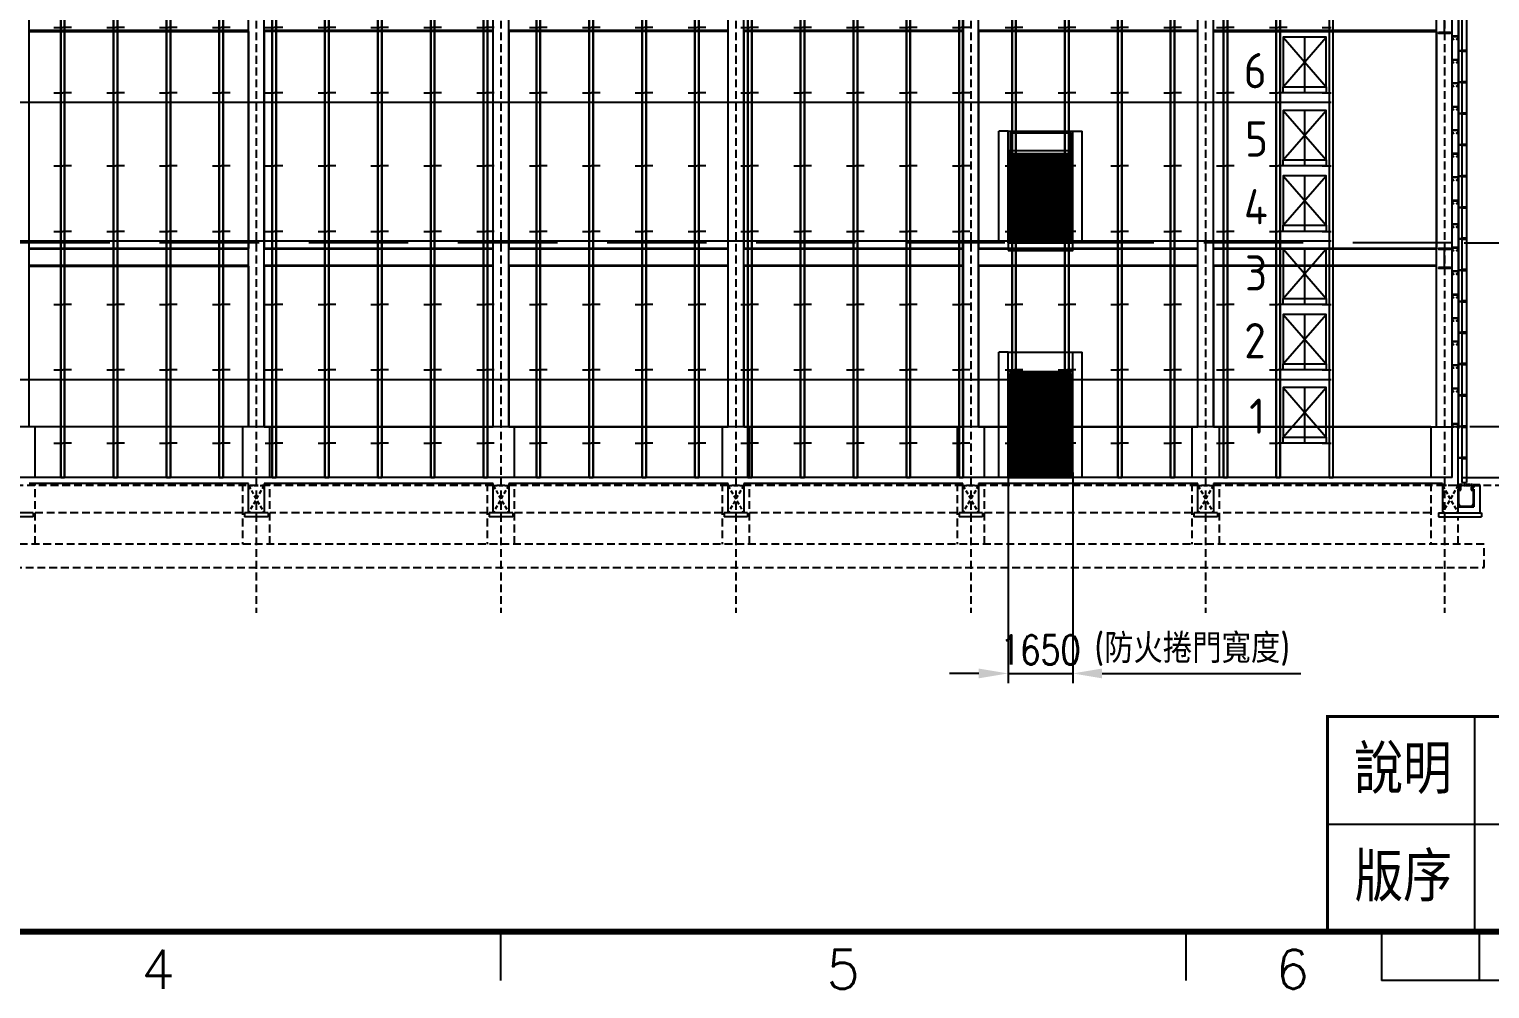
# Model space of a CAD drawing. Extents: x 0 to 210250, y -124674 to 148500.
# Drawn here: x 58084 to 95392, y 2290 to 26806 of the extents above; entities that cross this region are included whole.
import ezdxf
from ezdxf.enums import TextEntityAlignment as Align

# ---------------------------------------------------------------- set-up
doc = ezdxf.new("R2010")
doc.units = 0
doc.header["$LTSCALE"] = 400
doc.header["$PDSIZE"] = 2
for name, pattern in [('CEN', [17, 15, -1, 0, -1]), ('DASHED', [0.75, 0.5, -0.25]), ('DASHED2', [0.375, 0.25, -0.125]), ('HIDDEN', [9.525, 6.35, -3.175]), ('HIDDENX2', [0.75, 0.5, -0.25])]:
    doc.linetypes.add(name, pattern=pattern)
doc.layers.get('0').update_dxf_attribs({"linetype": 'CONTINUOUS'})
doc.layers.get('DEFPOINTS').update_dxf_attribs({"linetype": 'CONTINUOUS'})
for name, color, linetype in [('C1', 1, 'CONTINUOUS'), ('C3', 3, 'CONTINUOUS'), ('C4', 4, 'CONTINUOUS'), ('C5', 5, 'CONTINUOUS'), ('C6', 6, 'CONTINUOUS'), ('CENTER', 6, 'CEN'), ('COLUMN', 1, 'CONTINUOUS'), ('DIM', 2, 'CONTINUOUS'), ('DOOR', 3, 'CONTINUOUS'), ('FINISH', 3, 'CONTINUOUS'), ('PAINT', 3, 'CONTINUOUS'), ('pallrt', 30, 'CONTINUOUS'), ('RAIN', 3, 'CONTINUOUS'), ('ROOF-1', 9, 'CONTINUOUS'), ('SECBEAM', 1, 'CONTINUOUS'), ('WALL', 2, 'CONTINUOUS'), ('WALL-8', 8, 'CONTINUOUS')]:
    doc.layers.add(name, color=color, linetype=linetype)
doc.styles.add('CHINESET', font='romans.shx', dxfattribs={"bigfont": 'chineset.shx'})
doc.styles.add('ROMANS', font='romans.shx', dxfattribs={"width": 0.8})
doc.styles.get("Standard").update_dxf_attribs({"font": 'ISOCP.SHX', "bigfont": 'CHINESET.SHX'})
doc.dimstyles.new('AM_ISO', dxfattribs={"dimscale": 300, "dimtxt": 3.5, "dimasz": 3.5, "dimexe": 1, "dimexo": 1, "dimgap": 1.5, "dimtad": 1, "dimdsep": 46, "dimtxsty": 'Standard', "dimcen": 0, "dimclrd": 256, "dimclre": 256, "dimclrt": 256, "dimadec": 0, "dimazin": 2, "dimtp": 0.1, "dimtm": 0.1, "dimtfac": 0.71, "dimtmove": 0, "dimatfit": 3, "dimfxl": 0, "dimlwd": -1, "dimlwe": -1, "dimarcsym": 0})

# ---------------------------------------------------------------- blocks, each defined once
blk = doc.blocks.new('*D75')
at = {"layer": 'DEFPOINTS', "color": 0, "transparency": 16777216}
for p in [(95678, 16652), (97801, 16652), (94434, 15352)]:
    blk.add_point(p, dxfattribs=at)
at = {"layer": 'DIM', "linetype": 'ByBlock', "transparency": 16777216}
for p, q in [((97801, 17552), (97801, 18452)), ((95978, 16652), (98101, 16652)), ((97801, 16652), (97801, 15352)), ((94734, 15352), (98101, 15352)), ((97801, 14452), (97801, 9684))]:
    blk.add_line(p, q, dxfattribs=at)
at = {"layer": 'DIM', "transparency": 16777216}
for points in [[(97651, 17552), (97951, 17552), (97801, 16652)], [(97651, 14452), (97951, 14452), (97801, 15352)]]:
    blk.add_solid(points, dxfattribs=at)
at = {"layer": 'DIM', "transparency": 16777216, "insert": (97081, 11171), "char_height": 900, "attachment_point": 5, "rotation": 90, "style": 'ROMANS'}
blk.add_mtext('1300', dxfattribs=at)
blk = doc.blocks.new('*D76')
at = {"layer": 'DEFPOINTS', "color": 0, "transparency": 16777216}
for p in [(94434, 21352), (97801, 21352), (94584, 16652)]:
    blk.add_point(p, dxfattribs=at)
at = {"layer": 'DIM', "linetype": 'ByBlock', "transparency": 16777216}
for p, q in [((94734, 21352), (98101, 21352)), ((97801, 17552), (97801, 20452)), ((94884, 16652), (98101, 16652))]:
    blk.add_line(p, q, dxfattribs=at)
at = {"layer": 'DIM', "transparency": 16777216}
for points in [[(97651, 20452), (97951, 20452), (97801, 21352)], [(97651, 17552), (97951, 17552), (97801, 16652)]]:
    blk.add_solid(points, dxfattribs=at)
at = {"layer": 'DIM', "transparency": 16777216, "insert": (97081, 19002), "char_height": 900, "attachment_point": 5, "rotation": 90, "style": 'ROMANS'}
blk.add_mtext('4700', dxfattribs=at)
blk = doc.blocks.new('*D77')
at = {"layer": 'DEFPOINTS', "color": 0, "transparency": 16777216}
for p in [(94434, 15352), (100818, 15352), (95678, 15152)]:
    blk.add_point(p, dxfattribs=at)
at = {"layer": 'DIM', "linetype": 'ByBlock', "transparency": 16777216}
for p, q in [((100818, 16252), (100818, 17152)), ((94734, 15352), (101118, 15352)), ((100818, 15352), (100818, 15152)), ((95978, 15152), (101118, 15152)), ((100818, 14252), (100818, 10113))]:
    blk.add_line(p, q, dxfattribs=at)
at = {"layer": 'DIM', "transparency": 16777216}
for points in [[(100668, 16252), (100968, 16252), (100818, 15352)], [(100668, 14252), (100968, 14252), (100818, 15152)]]:
    blk.add_solid(points, dxfattribs=at)
at = {"layer": 'DIM', "transparency": 16777216, "insert": (100098, 11309), "char_height": 900, "attachment_point": 5, "rotation": 90, "style": 'ROMANS'}
blk.add_mtext('200', dxfattribs=at)
blk = doc.blocks.new('*D78')
at = {"layer": 'DEFPOINTS', "color": 0, "transparency": 16777216}
for p in [(94434, 21352), (100809, 21352), (94434, 15352)]:
    blk.add_point(p, dxfattribs=at)
at = {"layer": 'DIM', "linetype": 'ByBlock', "transparency": 16777216}
for p, q in [((94734, 21352), (101109, 21352)), ((100809, 16252), (100809, 20452)), ((94734, 15352), (101109, 15352))]:
    blk.add_line(p, q, dxfattribs=at)
at = {"layer": 'DIM', "transparency": 16777216}
for points in [[(100659, 20452), (100959, 20452), (100809, 21352)], [(100659, 16252), (100959, 16252), (100809, 15352)]]:
    blk.add_solid(points, dxfattribs=at)
at = {"layer": 'DIM', "transparency": 16777216, "insert": (100089, 18352), "char_height": 900, "attachment_point": 5, "rotation": 90, "style": 'ROMANS'}
blk.add_mtext('6000', dxfattribs=at)
blk = doc.blocks.new('*D79')
at = {"layer": 'DEFPOINTS', "color": 0, "transparency": 16777216}
for p in [(94434, 27352), (100809, 27352), (94434, 21352)]:
    blk.add_point(p, dxfattribs=at)
at = {"layer": 'DIM', "linetype": 'ByBlock', "transparency": 16777216}
for p, q in [((94734, 27352), (101109, 27352)), ((100809, 22252), (100809, 26452)), ((94734, 21352), (101109, 21352))]:
    blk.add_line(p, q, dxfattribs=at)
at = {"layer": 'DIM', "transparency": 16777216}
for points in [[(100659, 26452), (100959, 26452), (100809, 27352)], [(100659, 22252), (100959, 22252), (100809, 21352)]]:
    blk.add_solid(points, dxfattribs=at)
at = {"layer": 'DIM', "transparency": 16777216, "insert": (100089, 24352), "char_height": 900, "attachment_point": 5, "rotation": 90, "style": 'ROMANS'}
blk.add_mtext('6000', dxfattribs=at)
blk = doc.blocks.new('*D83')
at = {"layer": 'DEFPOINTS', "color": 0, "transparency": 16777216}
for p in [(94434, 39352), (106809, 39352), (95678, 15152)]:
    blk.add_point(p, dxfattribs=at)
at = {"layer": 'DIM', "linetype": 'ByBlock', "transparency": 16777216}
for p, q in [((94734, 39352), (107109, 39352)), ((106809, 16052), (106809, 38452)), ((95978, 15152), (107109, 15152))]:
    blk.add_line(p, q, dxfattribs=at)
at = {"layer": 'DIM', "transparency": 16777216}
for points in [[(106659, 38452), (106959, 38452), (106809, 39352)], [(106659, 16052), (106959, 16052), (106809, 15152)]]:
    blk.add_solid(points, dxfattribs=at)
at = {"layer": 'DIM', "transparency": 16777216, "insert": (106089, 27252), "char_height": 900, "attachment_point": 5, "rotation": 90, "style": 'ROMANS'}
blk.add_mtext('24200', dxfattribs=at)
blk = doc.blocks.new('*D84')
at = {"layer": 'DEFPOINTS', "color": 0, "transparency": 16777216}
for p in [(94084, 38821), (94434, 15352), (103809, 15352)]:
    blk.add_point(p, dxfattribs=at)
at = {"layer": 'DIM', "linetype": 'ByBlock', "transparency": 16777216}
for p, q in [((94334, 38821), (104059, 38821)), ((103809, 38071), (103809, 16102)), ((94684, 15352), (104059, 15352))]:
    blk.add_line(p, q, dxfattribs=at)
at = {"layer": 'DIM', "transparency": 16777216}
for points in [[(103684, 38071), (103934, 38071), (103809, 38821)], [(103684, 16102), (103934, 16102), (103809, 15352)]]:
    blk.add_solid(points, dxfattribs=at)
at = {"layer": 'DIM', "transparency": 16777216, "insert": (103013, 27086), "char_height": 750, "attachment_point": 5, "rotation": 90, "style": 'ROMANS'}
blk.add_mtext('(23469)', dxfattribs=at)
blk = doc.blocks.new('A$C6BD511E9')
for p, q in [((0, 22640), (1350, 22640)), ((0, 22540), (1350, 22540)), ((225, 20450), (0, 20450)), ((0, 20200), (1350, 20200)), ((1125, 20450), (1350, 20450)), ((225, 18580), (0, 18580)), ((1125, 18580), (1350, 18580)), ((225, 16910), (0, 16910)), ((1125, 16910), (1350, 16910)), ((0, 16660), (1350, 16660)), ((225, 15040), (0, 15040)), ((1125, 15040), (1350, 15040)), ((225, 13370), (0, 13370)), ((0, 13120), (1350, 13120)), ((1125, 13370), (1350, 13370)), ((225, 11500), (0, 11500)), ((1125, 11500), (1350, 11500)), ((225, 9830), (0, 9830)), ((1125, 9830), (1350, 9830)), ((0, 9580), (1350, 9580)), ((225, 7960), (0, 7960)), ((1125, 7960), (1350, 7960)), ((225, 6290), (0, 6290)), ((0, 6040), (1350, 6040)), ((1125, 6290), (1350, 6290)), ((225, 4420), (0, 4420)), ((1125, 4420), (1350, 4420)), ((225, 2750), (0, 2750)), ((1125, 2750), (1350, 2750)), ((0, 2500), (1350, 2500)), ((225, 880), (0, 880)), ((1125, 880), (1350, 880))]:
    blk.add_line(p, q)
for points in [[(50, 0), (-50, 0), (-50, 22640), (50, 22640)], [(1300, 0), (1400, 0), (1400, 22640), (1300, 22640)]]:
    blk.add_lwpolyline(points, close=True)
blk = doc.blocks.new('A$C441700F4')
at = {"layer": 'CENTER'}
blk.add_line((0, -9), (0, 1429), dxfattribs=at)
at = {"layer": 'pallrt'}
for p, q in [((550, 1420), (-550, 155)), ((550, 155), (-550, 1420))]:
    blk.add_line(p, q, dxfattribs=at)
for points in [[(550, 155), (-550, 155), (-550, 1420), (550, 1420)], [(550, 155), (-550, 155), (-550, 0), (550, 0)]]:
    blk.add_lwpolyline(points, close=True, dxfattribs=at)
blk = doc.blocks.new('Rack 立面圖')
for name, p in [('A$C6BD511E9', (-7500, 0)), ('A$C6BD511E9', (-6150, 0)), ('A$C6BD511E9', (-4800, 0)), ('A$C6BD511E9', (-3450, 0)), ('A$C6BD511E9', (-2100, 0)), ('A$C6BD511E9', (-750, 0)), ('A$C6BD511E9', (600, 0)), ('A$C6BD511E9', (1950, 0)), ('A$C6BD511E9', (3300, 0)), ('A$C6BD511E9', (4650, 0)), ('A$C6BD511E9', (6000, 0)), ('A$C6BD511E9', (7350, 0)), ('A$C6BD511E9', (8700, 0)), ('A$C6BD511E9', (10050, 0)), ('A$C6BD511E9', (11400, 0)), ('A$C6BD511E9', (12750, 0)), ('A$C6BD511E9', (14100, 0)), ('A$C6BD511E9', (15450, 0)), ('A$C6BD511E9', (16800, 0)), ('A$C6BD511E9', (18150, 0)), ('A$C6BD511E9', (19500, 0)), ('A$C6BD511E9', (20850, 0)), ('A$C6BD511E9', (22200, 0)), ('A$C6BD511E9', (23550, 0)), ('A$C6BD511E9', (24900, 0)), ('A$C441700F4', (-6825, 9830)), ('A$C441700F4', (-6825, 7960)), ('A$C441700F4', (-6825, 6290)), ('A$C441700F4', (-6825, 4420)), ('A$C441700F4', (-6825, 2750)), ('A$C441700F4', (-6825, 880))]:
    blk.add_blockref(name, p)
blk = doc.blocks.new('*D107')
at = {"layer": 'DEFPOINTS', "color": 0, "transparency": 16777216}
for p in [(84739, 15727), (83089, 15646), (84739, 10347)]:
    blk.add_point(p, dxfattribs=at)
at = {"layer": 'DIM', "linetype": 'ByBlock', "transparency": 16777216}
for p, q in [((83089, 15396), (83089, 10097)), ((84739, 15477), (84739, 10097)), ((82339, 10347), (81589, 10347)), ((83089, 10347), (84739, 10347)), ((85489, 10347), (86239, 10347))]:
    blk.add_line(p, q, dxfattribs=at)
at = {"layer": 'DIM', "transparency": 16777216}
for points in [[(82339, 10472), (82339, 10222), (83089, 10347)], [(85489, 10472), (85489, 10222), (84739, 10347)]]:
    blk.add_solid(points, dxfattribs=at)
at = {"layer": 'DIM', "transparency": 16777216, "insert": (83914, 10947), "char_height": 750, "attachment_point": 5, "style": 'ROMANS'}
blk.add_mtext('1650', dxfattribs=at)
blk = doc.blocks.new('A$C5BAA2CD2')
at = {"layer": 'DOOR'}
h = blk.add_hatch(dxfattribs=at)
h.set_pattern_fill('ANSI31', color=256, scale=200, angle=135, style=0)
h.set_pattern_definition([(7e-15, (706103.252, 528532.697), (5e-15, -25), [])])
h.paths.add_polyline_path([(-775, 200), (775, 200), (775, 2483), (-775, 2483)])
at = {"color": 0}
for points in [[(-825, 200), (825, 200), (825, 2550), (-825, 2550)], [(-825, 0), (825, 0), (825, 200), (-825, 200)]]:
    blk.add_lwpolyline(points, close=True, dxfattribs=at)
at = {"layer": 'DOOR'}
for points in [[(-775, 250), (775, 250), (775, 3000), (-775, 3000)], [(-825, 200), (825, 200), (825, 2550), (-825, 2550)]]:
    blk.add_lwpolyline(points, close=True, dxfattribs=at)
at = {"layer": 'WALL-8', "ltscale": 2}
for p, q in [((-825, 3050), (-1065, 3050)), ((-1065, 200), (-1065, 3050)), ((-825, 200), (-825, 3050)), ((-825, 3050), (1065, 3050)), ((825, 200), (825, 3050)), ((1065, 200), (1065, 3050))]:
    blk.add_line(p, q, dxfattribs=at)
blk = doc.blocks.new('A$C077B6C61')
at = {"color": 0}
for p in [(-475, 16920), (-475, 10920), (-475, 4920)]:
    blk.add_blockref('A$C5BAA2CD2', p, dxfattribs=at)
blk = doc.blocks.new('DOT', base_point=(2085, 2371))
blk.add_line((2083, 2371), (2087, 2371))
at = {"const_width": 0.5}
blk.add_lwpolyline([(2084.75, 2371, 1), (2085.25, 2371, 1)], format="xyb", close=True, dxfattribs=at)
blk = doc.blocks.new('E棟廠房長向立面圖')
at = {"layer": 'C1', "linetype": 'Continuous'}
for p, q in [((150, 23999), (150, 1250)), ((155, 23998), (155, 1250)), ((150, 1250), (155, 1250)), ((150, -250), (150, -200)), ((150, -250), (200, -250)), ((150, -300), (200, -300)), ((200, -300), (200, -250)), ((500, -250), (550, -250)), ((500, -250), (500, -300)), ((500, -300), (550, -300)), ((550, -200), (550, -250))]:
    blk.add_line(p, q, dxfattribs=at)
at = {"layer": 'C1', "linetype": 'DASHED'}
blk.add_line((9395, -200), (-62796, -200), dxfattribs=at)
at = {"layer": 'C3', "linetype": 'Continuous'}
for q in [(-42200, 1300), (0, 1300)]:
    blk.add_line((-550, 1300), q, dxfattribs=at)
at = {"layer": 'C3'}
for p, q in [((-36200, 0), (-36200, 1300)), ((-30900, 1300), (-30900, 0)), ((-30200, 0), (-30200, 1300)), ((-24650, 1300), (-24650, 0)), ((-23950, 0), (-23950, 1300)), ((-18650, 1300), (-18650, 0)), ((-17950, 0), (-17950, 1300)), ((-12650, 1300), (-12650, 0)), ((-11950, 0), (-11950, 1300)), ((-6650, 1300), (-6650, 0)), ((-5950, 0), (-5950, 1300)), ((-550, 1300), (-550, 0))]:
    blk.add_line(p, q, dxfattribs=at)
at = {"layer": 'C3', "linetype": 'DASHED'}
for p, q in [((-36200, -1700), (-36200, -150)), ((-30900, -150), (-30900, -1700)), ((-30200, -1700), (-30200, -150)), ((-24650, -150), (-24650, -1700)), ((-23950, -1700), (-23950, -150)), ((-18650, -150), (-18650, -1700)), ((-17950, -1700), (-17950, -150)), ((-12650, -150), (-12650, -1700)), ((-11950, -1700), (-11950, -150)), ((-6650, -150), (-6650, -1700)), ((-5950, -1700), (-5950, -150)), ((-550, -150), (-550, -1700)), ((-30900, -900), (-36200, -900)), ((-30750, -1000), (-30750, -1000)), ((-24650, -900), (-30200, -900)), ((-24500, -1000), (-24500, -1000)), ((-18650, -900), (-23950, -900)), ((-18500, -1000), (-18500, -1000)), ((-12650, -900), (-17950, -900)), ((-12500, -1000), (-12500, -1000)), ((-6650, -900), (-11950, -900)), ((-6500, -1000), (-6500, -1000)), ((-550, -900), (-5950, -900)), ((150, -1000), (150, -1000)), ((150, -1700), (150, -1000))]:
    blk.add_line(p, q, dxfattribs=at)
blk.add_lwpolyline([(810, -2300), (810, -1700), (-55640, -1700), (-55640, -2300), (810, -2300)], dxfattribs=at)
at = {"layer": 'C4', "linetype": 'Continuous'}
for p, q in [((-30750, 1300), (-30750, 26256)), ((-30350, 1300), (-30350, 26296)), ((-24500, 1300), (-24500, 26296)), ((-24100, 1300), (-24100, 26256)), ((-36350, 1300), (-36350, 25700)), ((-18500, 1300), (-18500, 25700)), ((-18100, 1300), (-18100, 25661)), ((-12500, 1300), (-12500, 25105)), ((-12100, 1300), (-12100, 25065)), ((-6500, 1300), (-6500, 24509)), ((-6100, 1300), (-6100, 24470)), ((-400, 1300), (-400, 23904)), ((0, 1300), (0, 23864))]:
    blk.add_line(p, q, dxfattribs=at)
at = {"layer": 'C4', "color": 4, "linetype": 'Continuous'}
for p, q in [((-30750, 11418), (-36350, 11418)), ((-30750, 11400), (-36350, 11400)), ((-24500, 11418), (-30350, 11418)), ((-24500, 11400), (-30350, 11400)), ((-18500, 11418), (-24100, 11418)), ((-18500, 11400), (-24100, 11400)), ((-12500, 11418), (-18100, 11418)), ((-12500, 11400), (-18100, 11400)), ((-6500, 11418), (-12100, 11418)), ((-6500, 11400), (-12100, 11400)), ((-400, 11418), (-6100, 11418)), ((-400, 11400), (-6100, 11400)), ((-30750, 5850), (-36350, 5850)), ((-30750, 5832), (-36350, 5832)), ((-24500, 5850), (-30350, 5850)), ((-24500, 5832), (-30350, 5832)), ((-18500, 5850), (-24100, 5850)), ((-18500, 5832), (-24100, 5832)), ((-12500, 5850), (-18100, 5850)), ((-12500, 5832), (-18100, 5832)), ((-6500, 5850), (-12100, 5850)), ((-6500, 5832), (-12100, 5832)), ((-400, 5850), (-6100, 5850)), ((-400, 5832), (-6100, 5832)), ((-30750, 5418), (-36350, 5418)), ((-30750, 5400), (-36350, 5400)), ((-24500, 5418), (-30350, 5418)), ((-24500, 5400), (-30350, 5400)), ((-18500, 5418), (-24100, 5418)), ((-18500, 5400), (-24100, 5400)), ((-12500, 5418), (-18100, 5418)), ((-12500, 5400), (-18100, 5400)), ((-6500, 5418), (-12100, 5418)), ((-6500, 5400), (-12100, 5400)), ((-400, 5418), (-6100, 5418)), ((-400, 5400), (-6100, 5400))]:
    blk.add_line(p, q, dxfattribs=at)
at = {"layer": 'C5', "linetype": 'Continuous'}
for p, q in [((180, -180), (180, -210)), ((225, -180), (180, -180)), ((255, -210), (180, -210)), ((255, -180), (225, -180)), ((225, -210), (225, -180)), ((268, -210), (268, -180)), ((328, -180), (298, -180)), ((328, -210), (298, -210)), ((328, -210), (328, -180)), ((455, -180), (345, -180)), ((455, -210), (345, -210)), ((358, -210), (358, -180)), ((388, -210), (388, -180)), ((418, -210), (418, -180)), ((455, -210), (455, -180)), ((475, -210), (475, -180)), ((520, -180), (475, -180)), ((485, -210), (485, -180)), ((520, -210), (520, -180))]:
    blk.add_line(p, q, dxfattribs=at)
for points in [[(180, -180), (180, -210), (225, -180), (225, -210)], [(268, -180), (268, -210), (298, -180), (298, -210)], [(328, -180), (328, -210), (358, -180), (358, -210)], [(388, -180), (388, -210), (418, -180), (418, -210)], [(455, -180), (455, -210), (485, -180), (485, -210)], [(475, -180), (475, -210), (520, -180), (520, -210)]]:
    blk.add_solid(points, dxfattribs=at)
at = {"layer": 'C6', "linetype": 'Continuous'}
for p, q in [((170, -180), (180, -180)), ((170, -180), (180, -180)), ((170, -220), (220, -220)), ((170, -220), (220, -220)), ((180, -180), (180, -230)), ((220, -220), (220, -230))]:
    blk.add_line(p, q, dxfattribs=at)
for points in [[(180, -230), (180, -180), (170, -230), (170, -180)], [(220, -220), (170, -220), (220, -230), (170, -230)], [(480, -220), (530, -220), (480, -230), (530, -230)], [(520, -230), (520, -180), (530, -230), (530, -180)]]:
    blk.add_solid(points, dxfattribs=at)
at = {"layer": 'CENTER', "linetype": 'HIDDENX2'}
for p, q in [((-30550, 29072), (-30550, -3460)), ((-24300, 29072), (-24300, -3460)), ((-18300, 29072), (-18300, -3460)), ((-12300, 29072), (-12300, -3460)), ((-6300, 29072), (-6300, -3460)), ((-200, 29072), (-200, -3460))]:
    blk.add_line(p, q, dxfattribs=at)
at = {"layer": 'COLUMN', "linetype": 'Continuous'}
for points in [[(-350, 11368), (-350, 11350), (-50, 11350), (-50, 11368), (-195, 11368), (-195, 11832), (-50, 11832), (-50, 11850), (-350, 11850), (-350, 11832), (-206, 11832), (-206, 11368), (-350, 11368)], [(40, 11202), (2, 11202), (2, 11272), (147, 11272), (147, 11202), (110, 11202), (110, 11200), (150, 11200), (150, 11275), (0, 11275), (0, 11200), (40, 11200), (40, 11202)], [(40, 10602), (2, 10602), (2, 10672), (147, 10672), (147, 10602), (110, 10602), (110, 10600), (150, 10600), (150, 10675), (0, 10675), (0, 10600), (40, 10600), (40, 10602)], [(40, 10002), (2, 10002), (2, 10072), (147, 10072), (147, 10002), (110, 10002), (110, 10000), (150, 10000), (150, 10075), (0, 10075), (0, 10000), (40, 10000), (40, 10002)], [(40, 9402), (2, 9402), (2, 9472), (147, 9472), (147, 9402), (110, 9402), (110, 9400), (150, 9400), (150, 9475), (0, 9475), (0, 9400), (40, 9400), (40, 9402)], [(40, 8802), (2, 8802), (2, 8872), (147, 8872), (147, 8802), (110, 8802), (110, 8800), (150, 8800), (150, 8875), (0, 8875), (0, 8800), (40, 8800), (40, 8802)], [(40, 8202), (2, 8202), (2, 8272), (147, 8272), (147, 8202), (110, 8202), (110, 8200), (150, 8200), (150, 8275), (0, 8275), (0, 8200), (40, 8200), (40, 8202)], [(40, 7602), (2, 7602), (2, 7672), (147, 7672), (147, 7602), (110, 7602), (110, 7600), (150, 7600), (150, 7675), (0, 7675), (0, 7600), (40, 7600), (40, 7602)], [(40, 7002), (2, 7002), (2, 7072), (147, 7072), (147, 7002), (110, 7002), (110, 7000), (150, 7000), (150, 7075), (0, 7075), (0, 7000), (40, 7000), (40, 7002)], [(40, 6402), (2, 6402), (2, 6472), (147, 6472), (147, 6402), (110, 6402), (110, 6400), (150, 6400), (150, 6475), (0, 6475), (0, 6400), (40, 6400), (40, 6402)], [(-350, 5368), (-350, 5350), (-50, 5350), (-50, 5368), (-195, 5368), (-195, 5832), (-50, 5832), (-50, 5850), (-350, 5850), (-350, 5832), (-206, 5832), (-206, 5368), (-350, 5368)], [(40, 5802), (2, 5802), (2, 5872), (147, 5872), (147, 5802), (110, 5802), (110, 5800), (150, 5800), (150, 5875), (0, 5875), (0, 5800), (40, 5800), (40, 5802)], [(40, 5202), (2, 5202), (2, 5272), (147, 5272), (147, 5202), (110, 5202), (110, 5200), (150, 5200), (150, 5275), (0, 5275), (0, 5200), (40, 5200), (40, 5202)], [(40, 4602), (2, 4602), (2, 4672), (147, 4672), (147, 4602), (110, 4602), (110, 4600), (150, 4600), (150, 4675), (0, 4675), (0, 4600), (40, 4600), (40, 4602)], [(40, 4002), (2, 4002), (2, 4072), (147, 4072), (147, 4002), (110, 4002), (110, 4000), (150, 4000), (150, 4075), (0, 4075), (0, 4000), (40, 4000), (40, 4002)], [(40, 3402), (2, 3402), (2, 3472), (147, 3472), (147, 3402), (110, 3402), (110, 3400), (150, 3400), (150, 3475), (0, 3475), (0, 3400), (40, 3400), (40, 3402)], [(40, 2802), (2, 2802), (2, 2872), (147, 2872), (147, 2802), (110, 2802), (110, 2800), (150, 2800), (150, 2875), (0, 2875), (0, 2800), (40, 2800), (40, 2802)], [(40, 2202), (2, 2202), (2, 2272), (147, 2272), (147, 2202), (110, 2202), (110, 2200), (150, 2200), (150, 2275), (0, 2275), (0, 2200), (40, 2200), (40, 2202)], [(40, 1302), (2, 1302), (2, 1372), (147, 1372), (147, 1302), (110, 1302), (110, 1300), (150, 1300), (150, 1375), (0, 1375), (0, 1300), (40, 1300), (40, 1302)]]:
    blk.add_lwpolyline(points, dxfattribs=at)
at = {"layer": 'FINISH'}
blk.add_line((170, -680), (170, -320), dxfattribs=at)
at = {"layer": 'FINISH', "linetype": 'Continuous'}
for p, q in [((530, -180), (530, -230)), ((530, -180), (700, -180)), ((530, -320), (530, -680)), ((700, -200), (700, -180)), ((220, -730), (480, -730))]:
    blk.add_line(p, q, dxfattribs=at)
for centre, start, end in [((220, -680), 180, 270), ((480, -680), 270, 360)]:
    blk.add_arc(centre, 50, start, end, dxfattribs=at)
at = {"layer": 'PAINT', "linetype": 'Continuous'}
for p, q in [((170, -180), (150, -180)), ((170, -230), (170, -180)), ((170, -180), (170, -230)), ((170, -230), (220, -230)), ((170, -230), (220, -230)), ((170, -320), (220, -320)), ((220, -320), (220, -230)), ((480, -230), (530, -230)), ((480, -230), (480, -320)), ((480, -230), (530, -230)), ((480, -320), (530, -320)), ((530, -230), (530, -180)), ((530, -180), (530, -230))]:
    blk.add_line(p, q, dxfattribs=at)
at = {"layer": 'RAIN', "linetype": 'Continuous'}
for p, q in [((245, 23641), (245, -129)), ((365, 23641), (365, -129)), ((245, 10902), (155, 10902)), ((245, 10892), (155, 10892)), ((365, 10912), (245, 10912)), ((365, 10882), (245, 10882)), ((245, 10102), (155, 10102)), ((245, 10092), (155, 10092)), ((365, 10112), (245, 10112)), ((365, 10082), (245, 10082)), ((245, 9302), (155, 9302)), ((245, 9292), (155, 9292)), ((365, 9312), (245, 9312)), ((365, 9282), (245, 9282)), ((245, 8502), (155, 8502)), ((245, 8492), (155, 8492)), ((365, 8512), (245, 8512)), ((365, 8482), (245, 8482)), ((245, 7702), (155, 7702)), ((245, 7692), (155, 7692)), ((365, 7712), (245, 7712)), ((365, 7682), (245, 7682)), ((245, 6902), (155, 6902)), ((245, 6892), (155, 6892)), ((365, 6912), (245, 6912)), ((365, 6882), (245, 6882)), ((245, 6102), (155, 6102)), ((245, 6092), (155, 6092)), ((365, 6112), (245, 6112)), ((365, 6082), (245, 6082)), ((245, 5302), (155, 5302)), ((245, 5292), (155, 5292)), ((365, 5312), (245, 5312)), ((365, 5282), (245, 5282)), ((245, 4502), (155, 4502)), ((245, 4492), (155, 4492)), ((365, 4512), (245, 4512)), ((365, 4482), (245, 4482)), ((245, 3702), (155, 3702)), ((245, 3692), (155, 3692)), ((365, 3712), (245, 3712)), ((365, 3682), (245, 3682)), ((245, 2902), (155, 2902)), ((245, 2892), (155, 2892)), ((365, 2912), (245, 2912)), ((365, 2882), (245, 2882)), ((245, 2102), (155, 2102)), ((245, 2092), (155, 2092)), ((365, 2112), (245, 2112)), ((365, 2082), (245, 2082)), ((245, 1302), (155, 1302)), ((245, 1292), (155, 1292)), ((365, 1312), (245, 1312)), ((365, 1282), (245, 1282)), ((245, 502), (150, 502)), ((245, 492), (150, 492)), ((365, 512), (245, 512)), ((365, 482), (245, 482)), ((245, -129), (365, -129))]:
    blk.add_line(p, q, dxfattribs=at)
at = {"layer": 'ROOF-1', "linetype": 'Continuous'}
for points in [[(-30750, 5850), (-36350, 5850), (-36350, 11400), (-30750, 11400)], [(-30350, 5850), (-24500, 5850), (-24500, 11400), (-30350, 11400)], [(-24100, 5850), (-18500, 5850), (-18500, 11400), (-24100, 11400)], [(-18100, 5850), (-12500, 5850), (-12500, 11400), (-18100, 11400)], [(-12100, 5850), (-6500, 5850), (-6500, 11400), (-12100, 11400)], [(-400, 5850), (-6100, 5850), (-6100, 11400), (-400, 11400)], [(-30750, 1300), (-36350, 1300), (-36350, 5400), (-30750, 5400)], [(-30350, 1300), (-24500, 1300), (-24500, 5400), (-30350, 5400)], [(-24100, 1300), (-18500, 1300), (-18500, 5400), (-24100, 5400)], [(-18100, 1300), (-12500, 1300), (-12500, 5400), (-18100, 5400)], [(-12100, 1300), (-6500, 1300), (-6500, 5400), (-12100, 5400)], [(-6100, 1300), (-400, 1300), (-400, 5400), (-6100, 5400)]]:
    blk.add_lwpolyline(points, close=True, dxfattribs=at)
at = {"layer": 'SECBEAM'}
for p, q in [((0, 0), (0, 1300)), ((150, 1300), (0, 1300)), ((150, -250), (150, 1300)), ((0, 0), (-54850, 0)), ((-30750, -150), (-36350, -150)), ((-30750, -900), (-30750, -150)), ((-24500, -150), (-30350, -150)), ((-24500, -900), (-24500, -150)), ((-18500, -150), (-24100, -150)), ((-18500, -900), (-18500, -150)), ((-12500, -150), (-18100, -150)), ((-12500, -900), (-12500, -150)), ((-6500, -150), (-12100, -150)), ((-6500, -900), (-6500, -150)), ((-250, -150), (-6100, -150)), ((150, -900), (150, -300)), ((-36250, -900), (-36250, -1000)), ((-30850, -900), (-30850, -1000)), ((-30250, -900), (-30250, -1000)), ((-24600, -900), (-24600, -1000)), ((-24000, -900), (-24000, -1000)), ((-18600, -900), (-18600, -1000)), ((-18000, -900), (-18000, -1000)), ((-12600, -900), (-12600, -1000)), ((-12000, -900), (-12000, -1000)), ((-6600, -900), (-6600, -1000)), ((-6000, -900), (-6000, -1000)), ((-350, -900), (-350, -1000))]:
    blk.add_line(p, q, dxfattribs=at)
at = {"layer": 'SECBEAM', "color": 7, "linetype": 'DASHED2'}
for p, q in [((-30750, -200), (-30350, -200)), ((-30350, -200), (-30750, -900)), ((-30750, -200), (-30350, -900)), ((-24500, -200), (-24100, -200)), ((-24100, -200), (-24500, -900)), ((-24500, -200), (-24100, -900)), ((-18500, -200), (-18100, -200)), ((-18100, -200), (-18500, -900)), ((-18500, -200), (-18100, -900)), ((-12500, -200), (-12100, -200)), ((-12100, -200), (-12500, -900)), ((-12500, -200), (-12100, -900)), ((-6500, -200), (-6100, -200)), ((-6100, -200), (-6500, -900)), ((-6500, -200), (-6100, -900)), ((150, -200), (-250, -200)), ((-250, -200), (150, -900)), ((150, -200), (-250, -900))]:
    blk.add_line(p, q, dxfattribs=at)
at = {"layer": 'SECBEAM', "linetype": 'Continuous'}
for p, q in [((-30350, -150), (-30350, -900)), ((-24100, -150), (-24100, -900)), ((-18100, -150), (-18100, -900)), ((-12100, -150), (-12100, -900)), ((-6100, -150), (-6100, -900)), ((-250, -150), (-250, -900)), ((550, -200), (550, -250)), ((550, -200), (700, -200)), ((550, -300), (550, -750)), ((700, -200), (700, -900)), ((-36250, -900), (-36850, -900)), ((-36250, -1000), (-36850, -1000)), ((-30350, -900), (-30850, -900)), ((-30250, -900), (-30850, -900)), ((-30250, -1000), (-30850, -1000)), ((-24100, -900), (-24600, -900)), ((-24000, -900), (-24600, -900)), ((-24000, -1000), (-24600, -1000)), ((-18100, -900), (-18600, -900)), ((-18000, -900), (-18600, -900)), ((-18000, -1000), (-18600, -1000)), ((-12100, -900), (-12600, -900)), ((-12000, -900), (-12600, -900)), ((-12000, -1000), (-12600, -1000)), ((-6100, -900), (-6600, -900)), ((-6000, -900), (-6600, -900)), ((-6000, -1000), (-6600, -1000)), ((-350, -900), (750, -900)), ((-350, -1000), (750, -1000)), ((-250, -900), (750, -900)), ((150, -750), (550, -750)), ((750, -900), (750, -1000))]:
    blk.add_line(p, q, dxfattribs=at)
at = {"layer": 'WALL', "color": 9, "linetype": 'HIDDEN'}
blk.add_line((0, 6000), (-54850, 6000), dxfattribs=at)
at = {"layer": 'C4', "linetype": 'Continuous', "xscale": 10, "yscale": 10, "zscale": 10, "rotation": 270}
blk.add_blockref('DOT', (524, -207), dxfattribs=at)
at = {"layer": 'DIM', "char_height": 900, "attachment_point": 1}
for s, insert in [('\\pi470.75;6', (-5797, 10846)), ('\\pi501.36;5', (-5797, 9099)), ('\\pi475;4', (-5797, 7369)), ('\\pi501.36;3', (-5797, 5678)), ('\\pi481.55;2', (-5797, 3948)), ('\\pi610;1', (-5797, 2018))]:
    blk.add_mtext_dynamic_manual_height_columns(s, width=1400, gutter_width=4500, heights=[0], dxfattribs=dict(at, insert=insert))
blk = doc.blocks.new('ASRSa1')
for p, q in [((380, 37), (380, 15)), ((365, 26), (516, 26)), ((280.5, 15), (280.5, 10)), ((350.5, 15), (350.5, 10)), ((370.5, 15), (370.5, 10)), ((380.5, 15), (380.5, 10)), ((470.5, 10), (370.5, 10))]:
    blk.add_line(p, q)
at = {"const_width": 0.6}
blk.add_lwpolyline([(25, 15), (826, 15), (826, 579), (25, 579)], close=True, dxfattribs=at)
blk.add_lwpolyline([(365, 15, 0.3, 0.3, 0), (365, 37, 0.3, 0.3, 0), (826, 37, 0, 0, 0)], format="xyseb")
at = {"style": 'CHINESET'}
for s, p in [('說明', (367.71, 29.1)), ('版序', (367.71, 18.1))]:
    blk.add_text(s, height=5, dxfattribs=at).set_placement(p)
at = {"style": 'ROMANS'}
for s, p in [('4', (245.5, 13.16)), ('5', (315.5, 13.16)), ('6', (361.41, 13.16))]:
    blk.add_text(s, height=4, dxfattribs=at).set_placement(p, align=Align.TOP_CENTER)

msp = doc.modelspace()

# ---------------------------------------------------------------- hatches: boundary and pattern name
at = {"layer": 'DOOR'}
h = msp.add_hatch(dxfattribs=at)
h.set_pattern_fill('ANSI31', color=256, scale=200, angle=135, style=0)
h.set_pattern_definition([(7e-15, (790017.66, 543884.198), (5e-15, -25), [])])
h.paths.add_polyline_path([(83139.409, 15351.501), (84689.409, 15351.501), (84689.409, 18001.501), (83139.409, 18001.501)])

# ---------------------------------------------------------------- linework, layer by layer
at = {"color": 0}
msp.add_lwpolyline([(83089.409, 15351.501), (84739.409, 15351.501), (84739.409, 18051.501), (83089.409, 18051.501)], close=True, dxfattribs=at)
at = {"layer": 'DIM'}
msp.add_line((86239.409, 10347.476), (90567.488, 10347.476), dxfattribs=at)
at = {"layer": 'DOOR'}
for points in [[(83089.409, 15351.501), (84739.409, 15351.501), (84739.409, 18051.501), (83089.409, 18051.501)], [(83139.409, 15351.501), (84689.409, 15351.501), (84689.409, 18001.501), (83139.409, 18001.501)]]:
    msp.add_lwpolyline(points, close=True, dxfattribs=at)
at = {"layer": 'WALL-8', "ltscale": 2}
for p, q in [((83089.409, 18551.501), (82849.409, 18551.501)), ((82849.409, 15351.501), (82849.409, 18551.501)), ((83089.409, 15351.501), (83089.409, 18551.501)), ((83089.409, 18551.501), (84979.409, 18551.501)), ((84739.409, 15351.501), (84739.409, 18551.501)), ((84979.409, 15351.501), (84979.409, 18551.501))]:
    msp.add_line(p, q, dxfattribs=at)

# ---------------------------------------------------------------- block references
for name, p in [('E棟廠房長向立面圖', (94434.409, 15351.501)), ('A$C077B6C61', (84389.409, 16231.501))]:
    msp.add_blockref(name, p)
at = {"xscale": -1}
msp.add_blockref('Rack 立面圖', (83839.409, 15351.501), dxfattribs=at)
at = {"layer": 'DIM', "xscale": 250, "yscale": 250, "zscale": 250}
msp.add_blockref('ASRSa1', (0, 0), dxfattribs=at)

# ---------------------------------------------------------------- texts
at = {"layer": 'DIM', "insert": (85290.287, 11363.297), "char_height": 750, "attachment_point": 1}
msp.add_mtext_dynamic_manual_height_columns('(防火捲門寬度)', width=5505.92344, gutter_width=4500, heights=[0], dxfattribs=at)

# ---------------------------------------------------------------- dimensions: what is measured, and where the dimension line sits
at = {"layer": 'DIM'}
for base, p1, p2, picture, middle in [((106809.12, 39351.501), (95677.954, 15151.501), (94434.409, 39351.501), '*D83', (106089.12, 27251.501)), ((100809.12, 27351.501), (94434.409, 21351.501), (94434.409, 27351.501), '*D79', (100089.12, 24351.501)), ((97801.251, 21351.501), (94584.409, 16651.501), (94434.409, 21351.501), '*D76', (97081.251, 19001.501)), ((100809.12, 21351.501), (94434.409, 15351.501), (94434.409, 21351.501), '*D78', (100089.12, 18351.501))]:
    dim = msp.add_linear_dim(base=base, p1=p1, p2=p2, angle=90, dimstyle='AM_ISO', override={"dimtxt": 3, "dimasz": 3, "dimgap": 0.9, "dimtxsty": 'ROMANS', "dimfxl": 10}, dxfattribs=at)
    dim.commit()
    dim.dimension.update_dxf_attribs({"geometry": picture, "text_midpoint": middle})
dim = msp.add_linear_dim(base=(103809.12, 15351.501), p1=(94084.409, 38820.615), p2=(94434.409, 15351.501), angle=90, text='(<>)', dimstyle='AM_ISO', override={"dimscale": 250, "dimtxt": 3, "dimasz": 3, "dimgap": 0.9, "dimdec": 0, "dimtxsty": 'ROMANS', "dimfxl": 10}, dxfattribs=at)
dim.commit()
dim.dimension.update_dxf_attribs({"geometry": '*D84', "text_midpoint": (103809.12, 27086.058), "dimtype": 160})
for base, p1, p2, picture, middle in [((97801.251, 16651.501), (94434.409, 15351.501), (95677.954, 16651.501), '*D75', (97801.251, 11171.028)), ((100817.973, 15351.501), (95677.954, 15151.501), (94434.409, 15351.501), '*D77', (100817.973, 11308.908))]:
    dim = msp.add_linear_dim(base=base, p1=p1, p2=p2, angle=90, dimstyle='AM_ISO', override={"dimtxt": 3, "dimasz": 3, "dimgap": 0.9, "dimtxsty": 'ROMANS', "dimfxl": 10}, dxfattribs=at)
    dim.commit()
    dim.dimension.update_dxf_attribs({"geometry": picture, "text_midpoint": middle, "dimtype": 160})
dim = msp.add_linear_dim(base=(84739.409, 10347.476), p1=(83089.409, 15646.044), p2=(84739.409, 15726.824), dimstyle='AM_ISO', override={"dimscale": 250, "dimtxt": 3, "dimasz": 3, "dimgap": 0.9, "dimtxsty": 'ROMANS', "dimfxl": 10}, dxfattribs=at)
dim.commit()
dim.dimension.update_dxf_attribs({"geometry": '*D107', "text_midpoint": (83914.409, 10347.476), "dimtype": 160})

doc.saveas('drawing.dxf')
